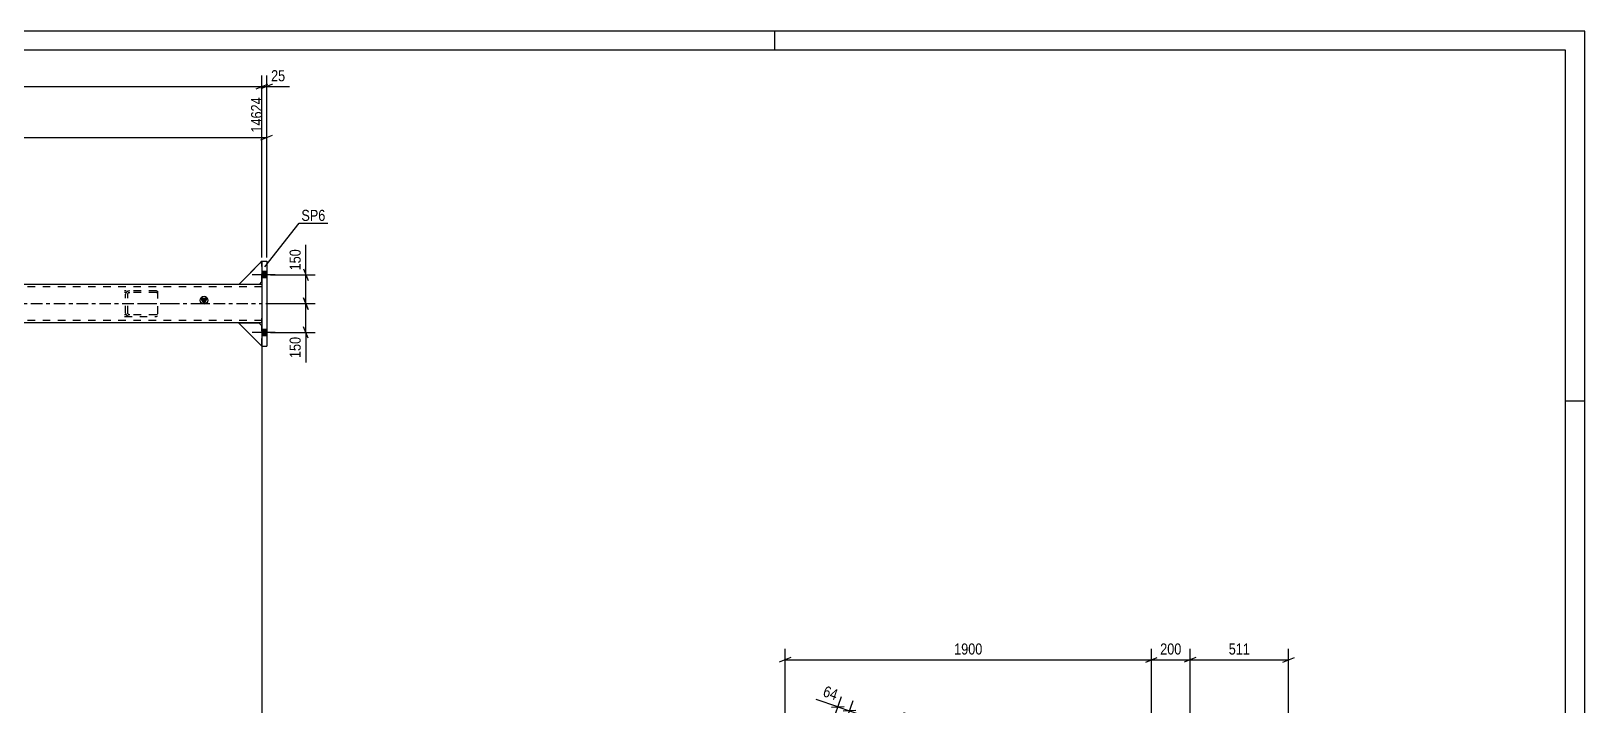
# Model space of a CAD drawing. Header units: millimetres. Extents: x -118 to 1071, y -539 to 302.
# Drawn here: x 668.1 to 1070.9, y 126.4 to 301.5 of the extents above; entities that cross this region are included whole.
import ezdxf

# ---------------------------------------------------------------- set-up
doc = ezdxf.new("R2010")
doc.units = ezdxf.units.MM
doc.linetypes.add('DXK_LINE_DOT2', pattern=[3.9198, 1.9599, -1.9599])
doc.linetypes.add('DXK_LINE_DOT3', pattern=[5.9187, 2.979, -0.9799, 0.9799, -0.9799])
doc.styles.add('Arial Narrow', font='ARIALN.TTF', dxfattribs={"height": 0.2})

# ---------------------------------------------------------------- blocks, each defined once
blk = doc.blocks.new('Unknown-761550375-1135')
at = {"color": 5, "linetype": 'Continuous'}
for p, q in [((1070.91, 301.54), (-118.09, 301.54)), ((860.91, 296.54), (860.91, 301.54)), ((1070.91, -539.46), (1070.91, 301.54)), ((1065.91, 296.54), (-113.09, 296.54)), ((1065.91, -534.46), (1065.91, 296.54)), ((1070.91, 205.54), (1065.91, 205.54))]:
    blk.add_line(p, q, dxfattribs=at)
blk = doc.blocks.new('Part-761550375-6431 - 6350')
at = {"color": 7, "linetype": 'DXK_LINE_DOT2'}
for p, q in [((727.15, 225.79), (721.9, 225.79)), ((721.9, 225.79), (727.9, 219.79)), ((727.9, 225.04), (727.15, 225.79)), ((727.9, 219.79), (727.9, 225.04))]:
    blk.add_line(p, q, dxfattribs=at)
blk = doc.blocks.new('Part-761550375-6374 - 6350')
at = {"color": 2, "linetype": 'Continuous'}
for p, q in [((727.9, 241.82), (727.9, 219.82)), ((727.9, 241.82), (729.15, 241.82)), ((729.15, 241.82), (729.15, 219.82)), ((727.9, 219.82), (729.15, 219.82))]:
    blk.add_line(p, q, dxfattribs=at)
blk = doc.blocks.new('Part-761550375-6395 - 6350')
at = {"color": 7, "linetype": 'DXK_LINE_DOT2'}
for p, q in [((700.53, 234.12), (692.31, 234.12)), ((700.53, 233.72), (692.31, 233.72)), ((693.66, 234.12), (693.24, 234.06)), ((693.45, 233.69), (693.66, 233.72)), ((700.53, 234.12), (700.85, 234.08)), ((700.53, 233.72), (700.74, 233.69)), ((700.74, 233.69), (700.85, 233.64)), ((700.85, 234.08), (700.85, 227.57)), ((692.65, 233.63), (692.56, 233.32)), ((692.56, 228.32), (692.56, 233.32)), ((693.11, 233.32), (693.15, 233.48)), ((693.11, 228.32), (693.11, 233.32)), ((700.53, 227.92), (692.31, 227.92)), ((692.31, 227.52), (700.53, 227.52)), ((692.56, 228.32), (692.65, 228.02)), ((693.15, 228.17), (693.11, 228.32)), ((693.24, 227.58), (693.66, 227.52)), ((693.66, 227.92), (693.45, 227.95)), ((700.74, 227.95), (700.53, 227.92)), ((700.53, 227.52), (700.85, 227.57)), ((700.85, 228.01), (700.74, 227.95))]:
    blk.add_line(p, q, dxfattribs=at)
at = {"color": 7, "linetype": 'DXK_LINE_DOT3'}
blk.add_line((695.75, 230.82), (703.94, 230.82), dxfattribs=at)
at = {"color": 7, "linetype": 'DXK_LINE_DOT2'}
for centre, radius, start, end in [((693.49, 233.09), 1, 104.5547, 147.5895), ((693.58, 233.21), 0.501, 104.5547, 147.5895), ((693.49, 228.56), 1, 212.4105, 255.4453), ((693.58, 228.44), 0.501, 212.4105, 255.4453)]:
    blk.add_arc(centre, radius, start, end, dxfattribs=at)
blk = doc.blocks.new('Bolt-761550375-6398 - 6350')
at = {"linetype": 'Continuous'}
for points in [[(727.9, 239.15), (727.9, 237.5), (729.15, 237.5), (729.15, 239.15)], [(727.9, 239.15), (727.9, 237.5), (729.15, 237.5), (729.15, 239.15)], [(727.9, 224.15), (727.9, 222.5), (729.15, 222.5), (729.15, 224.15)], [(727.9, 224.15), (727.9, 222.5), (729.15, 222.5), (729.15, 224.15)]]:
    blk.add_hatch(color=1, dxfattribs=at).paths.add_polyline_path(points)
at = {"color": 1, "linetype": 'Continuous'}
for p, q in [((731.35, 238.32), (725.4, 238.32)), ((731.35, 238.32), (725.4, 238.32)), ((729.15, 239.15), (727.9, 239.15)), ((729.15, 239.15), (727.9, 239.15)), ((729.15, 237.5), (727.9, 237.5)), ((729.15, 237.5), (727.9, 237.5)), ((731.35, 223.32), (725.4, 223.32)), ((731.35, 223.32), (725.4, 223.32)), ((729.15, 224.15), (727.9, 224.15)), ((729.15, 224.15), (727.9, 224.15)), ((729.15, 222.5), (727.9, 222.5)), ((729.15, 222.5), (727.9, 222.5))]:
    blk.add_line(p, q, dxfattribs=at)
blk = doc.blocks.new('Part-761550375-6425 - 6350')
at = {"color": 2, "linetype": 'Continuous'}
for p, q in [((721.9, 235.82), (727.9, 241.82)), ((727.15, 235.82), (721.9, 235.82)), ((727.9, 236.57), (727.15, 235.82))]:
    blk.add_line(p, q, dxfattribs=at)
at = {"color": 7, "linetype": 'DXK_LINE_DOT2'}
blk.add_line((727.9, 236.57), (727.9, 241.82), dxfattribs=at)
blk = doc.blocks.new('Part-761550375-6428 - 6350')
at = {"color": 7, "linetype": 'DXK_LINE_DOT2'}
for p, q in [((721.9, 235.82), (727.9, 241.82)), ((727.9, 241.82), (727.9, 236.57)), ((727.15, 235.82), (721.9, 235.82)), ((727.9, 236.57), (727.15, 235.82))]:
    blk.add_line(p, q, dxfattribs=at)
blk = doc.blocks.new('Part-761550375-6434 - 6350')
at = {"color": 2, "linetype": 'Continuous'}
for p, q in [((727.15, 225.79), (721.9, 225.79)), ((721.9, 225.79), (727.9, 219.79)), ((727.9, 225.04), (727.15, 225.79)), ((727.9, 219.82), (727.9, 219.79))]:
    blk.add_line(p, q, dxfattribs=at)
at = {"color": 7, "linetype": 'DXK_LINE_DOT2'}
blk.add_line((727.9, 219.79), (727.9, 225.04), dxfattribs=at)
blk = doc.blocks.new('Part-761550375-6437 - 6350')
at = {"color": 7, "linetype": 'DXK_LINE_DOT2'}
for p, q in [((727.15, 225.79), (721.9, 225.79)), ((721.9, 225.79), (727.9, 219.79)), ((727.9, 225.04), (727.15, 225.79)), ((727.9, 219.79), (727.9, 225.04))]:
    blk.add_line(p, q, dxfattribs=at)
blk = doc.blocks.new('Part-761550375-6446 - 6350')
at = {"linetype": 'Continuous'}
blk.add_hatch(color=2, dxfattribs=at).paths.add_polyline_path([(712.9, 230.82), (712.1, 232.22), (713.7, 232.22)])
at = {"color": 7, "linetype": 'DXK_LINE_DOT2'}
for p, q in [((727.9, 235.22), (-0.81, 235.22)), ((727.15, 235.82), (721.9, 235.82)), ((727.9, 235.82), (727.9, 234.62)), ((727.9, 235.82), (727.9, 235.47)), ((727.9, 226.42), (-0.81, 226.42)), ((727.9, 225.82), (727.9, 227.02))]:
    blk.add_line(p, q, dxfattribs=at)
at = {"color": 2, "linetype": 'Continuous'}
for p, q in [((721.9, 235.82), (599.87, 235.82)), ((727.9, 235.82), (727.15, 235.82)), ((727.9, 234.62), (727.9, 227.02)), ((712.9, 230.82), (712.1, 232.22)), ((712.1, 232.22), (713.7, 232.22)), ((713.7, 232.22), (712.9, 230.82)), ((727.9, 225.82), (556.65, 225.82))]:
    blk.add_line(p, q, dxfattribs=at)
at = {"color": 7, "linetype": 'DXK_LINE_DOT3'}
blk.add_line((-0.81, 230.82), (727.9, 230.82), dxfattribs=at)
at = {"color": 2, "linetype": 'Continuous'}
blk.add_circle((712.9, 231.72), 1, dxfattribs=at)
blk = doc.blocks.new('Part-761550375-6456 - 6350')
at = {"color": 7, "linetype": 'DXK_LINE_DOT2'}
for p, q in [((721.9, 235.82), (727.9, 241.82)), ((727.9, 241.82), (727.9, 236.57)), ((727.15, 235.82), (721.9, 235.82)), ((727.9, 236.57), (727.15, 235.82))]:
    blk.add_line(p, q, dxfattribs=at)
blk = doc.blocks.new('StraightDimension-761550375-24964 - 6350')
at = {"color": 7, "linetype": 'Continuous'}
for p, q in [((591.52, 239.79), (591.52, 284.35)), ((729.15, 242.82), (729.15, 284.35)), ((593.02, 274.51), (590.02, 273.31)), ((727.65, 273.31), (730.65, 274.51)), ((591.52, 273.91), (729.15, 273.91))]:
    blk.add_line(p, q, dxfattribs=at)
at = {"color": 0, "linetype": 'Continuous'}
blk.add_wipeout([(728.55, 284.95), (724.35, 284.95), (724.35, 274.61), (728.55, 274.61)], dxfattribs=at)
at = {"color": 0}
blk.add_wipeout([(664.59, 274.66), (664.59, 278.86), (656.08, 278.86), (656.08, 274.66)], dxfattribs=at)
at = {"color": 3, "linetype": 'Continuous', "style": 'Arial Narrow'}
blk.add_text('14624', height=2.863, rotation=90.0002, dxfattribs=at).set_placement((727.95, 275.21))
at = {"color": 3, "style": 'Arial Narrow'}
blk.add_text('2753', height=2.863, dxfattribs=at).set_placement((656.68, 275.26))
blk = doc.blocks.new('StraightDimension-761550375-6623 - 6350')
at = {"color": 7, "linetype": 'Continuous'}
for p, q in [((726.4, 286.57), (729.4, 287.77)), ((730.65, 287.77), (727.65, 286.57)), ((727.9, 242.82), (727.9, 290.02)), ((727.9, 287.17), (729.15, 287.17)), ((729.15, 242.82), (729.15, 290.02))]:
    blk.add_line(p, q, dxfattribs=at)
at = {"color": 0}
blk.add_wipeout([(734.53, 287.92), (734.53, 292.12), (729.68, 292.12), (729.68, 287.92)], dxfattribs=at)
at = {"color": 7, "linetype": 'Continuous'}
blk.add_line((729.15, 287.17), (735.06, 287.17), dxfattribs=at)
blk.add_line((729.15, 287.17), (735.06, 287.17), dxfattribs=at)
at = {"color": 3, "style": 'Arial Narrow'}
blk.add_text('25', height=2.863, dxfattribs=at).set_placement((730.28, 288.52))
blk = doc.blocks.new('StraightDimension-761550375-6647 - 6350')
at = {"color": 7, "linetype": 'Continuous'}
for p, q in [((-0.81, 287.17), (727.9, 287.17)), ((726.4, 286.57), (729.4, 287.77)), ((727.9, 242.82), (727.9, 290.02))]:
    blk.add_line(p, q, dxfattribs=at)
blk = doc.blocks.new('StraightDimension-761550375-6811 - 6350')
at = {"color": 7, "linetype": 'Continuous'}
for p, q in [((728.9, 230.82), (741.7, 230.82)), ((738.7, 232.32), (739.9, 229.32)), ((739.3, 223.32), (739.3, 230.82)), ((730.15, 223.32), (741.7, 223.32)), ((739.9, 221.82), (738.7, 224.82))]:
    blk.add_line(p, q, dxfattribs=at)
at = {"color": 0}
blk.add_wipeout([(738.55, 222.8), (734.35, 222.8), (734.35, 216.11), (738.55, 216.11)], dxfattribs=at)
at = {"color": 7, "linetype": 'Continuous'}
blk.add_line((739.3, 223.32), (739.3, 215.59), dxfattribs=at)
blk.add_line((739.3, 223.32), (739.3, 215.59), dxfattribs=at)
at = {"color": 3, "style": 'Arial Narrow'}
blk.add_text('150', height=2.863, rotation=90.0002, dxfattribs=at).set_placement((737.95, 216.71))
blk = doc.blocks.new('StraightDimension-761550375-6820 - 6350')
at = {"color": 7, "linetype": 'Continuous'}
for p, q in [((730.15, 238.32), (741.7, 238.32)), ((738.7, 239.82), (739.9, 236.82)), ((739.3, 230.82), (739.3, 238.32)), ((728.9, 230.82), (741.7, 230.82)), ((739.9, 229.32), (738.7, 232.32))]:
    blk.add_line(p, q, dxfattribs=at)
at = {"color": 0}
blk.add_wipeout([(738.55, 245.53), (734.35, 245.53), (734.35, 238.85), (738.55, 238.85)], dxfattribs=at)
at = {"color": 7, "linetype": 'Continuous'}
blk.add_line((739.3, 238.32), (739.3, 246.06), dxfattribs=at)
blk.add_line((739.3, 238.32), (739.3, 246.06), dxfattribs=at)
at = {"color": 3, "style": 'Arial Narrow'}
blk.add_text('150', height=2.863, rotation=90.0002, dxfattribs=at).set_placement((737.95, 239.45))
blk = doc.blocks.new('StraightDimension-761550375-39007 - 6350')
at = {"color": 7, "linetype": 'Continuous'}
for p, q in [((727.9, 224.82), (727.9, 111.35)), ((554.15, 134.82), (554.15, 100.85)), ((555.65, 122.4), (552.65, 121.2)), ((554.15, 121.8), (727.9, 121.8)), ((726.4, 121.2), (729.4, 122.4))]:
    blk.add_line(p, q, dxfattribs=at)
at = {"color": 0}
blk.add_wipeout([(645.28, 122.55), (645.28, 126.75), (636.77, 126.75), (636.77, 122.55)], dxfattribs=at)
at = {"color": 0, "linetype": 'Continuous'}
blk.add_wipeout([(727.3, 121.1), (723.1, 121.1), (723.1, 110.75), (727.3, 110.75)], dxfattribs=at)
at = {"color": 3, "style": 'Arial Narrow'}
blk.add_text('3475', height=2.863, dxfattribs=at).set_placement((637.37, 123.15))
at = {"color": 3, "linetype": 'Continuous', "style": 'Arial Narrow'}
blk.add_text('14574', height=2.863, rotation=90.0002, dxfattribs=at).set_placement((726.7, 111.35))
blk = doc.blocks.new('StraightDimension-761550375-35021 - 3065')
at = {"color": 7, "linetype": 'Continuous'}
for p, q in [((863.85, 87.36), (878.15, 128.91)), ((866.88, 86.31), (881.18, 127.87)), ((875.61, 126.14), (878.84, 126.3)), ((877.22, 126.22), (880.25, 125.17)), ((881.87, 125.25), (878.64, 125.09))]:
    blk.add_line(p, q, dxfattribs=at)
at = {"color": 0}
blk.add_wipeout([(876.97, 127.1), (878.34, 131.07), (873.74, 132.65), (872.38, 128.68)], dxfattribs=at)
at = {"color": 7, "linetype": 'Continuous'}
blk.add_line((877.22, 126.22), (871.64, 128.14), dxfattribs=at)
blk.add_line((877.22, 126.22), (871.64, 128.14), dxfattribs=at)
at = {"color": 3, "style": 'Arial Narrow'}
blk.add_text('64', height=2.863, rotation=-18.9878, dxfattribs=at).set_placement((873.14, 129.05))
blk = doc.blocks.new('StraightDimension-761550375-34187 - 3065')
at = {"color": 7, "linetype": 'Continuous'}
for p, q in [((968.53, 54.7), (968.53, 141.29)), ((994.07, 64.11), (994.07, 141.29)), ((970.03, 139.04), (967.03, 137.84)), ((968.53, 138.44), (994.07, 138.44)), ((992.57, 137.84), (995.57, 139.04))]:
    blk.add_line(p, q, dxfattribs=at)
at = {"color": 0}
blk.add_wipeout([(984.64, 139.19), (984.64, 143.39), (977.96, 143.39), (977.96, 139.19)], dxfattribs=at)
at = {"color": 3, "style": 'Arial Narrow'}
blk.add_text('511', height=2.863, dxfattribs=at).set_placement((978.56, 139.79))
blk = doc.blocks.new('StraightDimension-761550375-34188 - 3065')
at = {"color": 7, "linetype": 'Continuous'}
for p, q in [((958.53, 54.7), (958.53, 141.29)), ((968.53, 54.7), (968.53, 141.29)), ((957.03, 137.84), (960.03, 139.04)), ((958.53, 138.44), (968.53, 138.44)), ((970.03, 139.04), (967.03, 137.84))]:
    blk.add_line(p, q, dxfattribs=at)
at = {"color": 0}
blk.add_wipeout([(966.87, 139.19), (966.87, 143.39), (960.19, 143.39), (960.19, 139.19)], dxfattribs=at)
at = {"color": 3, "style": 'Arial Narrow'}
blk.add_text('200', height=2.863, dxfattribs=at).set_placement((960.79, 139.79))
blk = doc.blocks.new('StraightDimension-761550375-34189 - 3065')
at = {"color": 7, "linetype": 'Continuous'}
for p, q in [((863.53, 87.41), (863.53, 141.29)), ((958.53, 54.7), (958.53, 141.29)), ((865.03, 139.04), (862.03, 137.84)), ((863.53, 138.44), (958.53, 138.44)), ((957.03, 137.84), (960.03, 139.04))]:
    blk.add_line(p, q, dxfattribs=at)
at = {"color": 0}
blk.add_wipeout([(915.28, 139.19), (915.28, 143.39), (906.77, 143.39), (906.77, 139.19)], dxfattribs=at)
at = {"color": 3, "style": 'Arial Narrow'}
blk.add_text('1900', height=2.863, dxfattribs=at).set_placement((907.37, 139.79))
blk = doc.blocks.new('StraightDimension-761550375-35020 - 3065')
at = {"color": 7, "linetype": 'Continuous'}
for p, q in [((866.88, 86.31), (881.18, 127.87)), ((881.87, 125.25), (878.64, 125.09)), ((880.25, 125.17), (909.57, 115.09)), ((896.2, 76.22), (910.49, 117.78)), ((907.95, 115.01), (911.18, 115.17))]:
    blk.add_line(p, q, dxfattribs=at)
at = {"color": 0}
blk.add_wipeout([(898.31, 119.75), (899.68, 123.72), (893.36, 125.9), (891.99, 121.93)], dxfattribs=at)
at = {"color": 3, "style": 'Arial Narrow'}
blk.add_text('620', height=2.863, rotation=-18.9878, dxfattribs=at).set_placement((892.76, 122.3))
blk = doc.blocks.new('Mark-761550375-6370 - 6350')
at = {"color": 0}
blk.add_wipeout([(744.35, 252.29), (744.35, 255.29), (738.13, 255.29), (738.13, 252.29)], dxfattribs=at)
blk.add_wipeout([(744.35, 252.29), (744.35, 255.29), (738.13, 255.29), (738.13, 252.29)], dxfattribs=at)
at = {"color": 30, "linetype": 'Continuous'}
for p, q in [((728.63, 240.41), (737.53, 251.69)), ((737.53, 251.69), (744.95, 251.69))]:
    blk.add_line(p, q, dxfattribs=at)
at = {"color": 3, "style": 'Arial Narrow'}
blk.add_text('SP6', height=2.863, dxfattribs=at).set_placement((738.13, 252.29))

msp = doc.modelspace()

# ---------------------------------------------------------------- block references
for name in ['Unknown-761550375-1135', 'Part-761550375-6425 - 6350', 'Part-761550375-6428 - 6350', 'Part-761550375-6456 - 6350', 'Part-761550375-6374 - 6350', 'Bolt-761550375-6398 - 6350', 'Part-761550375-6446 - 6350', 'Part-761550375-6395 - 6350', 'Part-761550375-6431 - 6350', 'Part-761550375-6434 - 6350', 'Part-761550375-6437 - 6350']:
    msp.add_blockref(name, (0, 0))

# ---------------------------------------------------------------- next in the draw order: block references
for name in ['StraightDimension-761550375-24964 - 6350', 'StraightDimension-761550375-6811 - 6350', 'StraightDimension-761550375-34187 - 3065', 'StraightDimension-761550375-35021 - 3065']:
    msp.add_blockref(name, (0, 0))

# ---------------------------------------------------------------- next in the draw order: block references
for name in ['StraightDimension-761550375-6623 - 6350', 'StraightDimension-761550375-39007 - 6350', 'StraightDimension-761550375-34188 - 3065']:
    msp.add_blockref(name, (0, 0))

# ---------------------------------------------------------------- next in the draw order: block references
for name in ['StraightDimension-761550375-6647 - 6350', 'StraightDimension-761550375-34189 - 3065']:
    msp.add_blockref(name, (0, 0))

# ---------------------------------------------------------------- next in the draw order: block references
for name in ['StraightDimension-761550375-6820 - 6350', 'StraightDimension-761550375-35020 - 3065']:
    msp.add_blockref(name, (0, 0))

# ---------------------------------------------------------------- next in the draw order: block references
msp.add_blockref('Mark-761550375-6370 - 6350', (0, 0))

doc.saveas('drawing.dxf')
